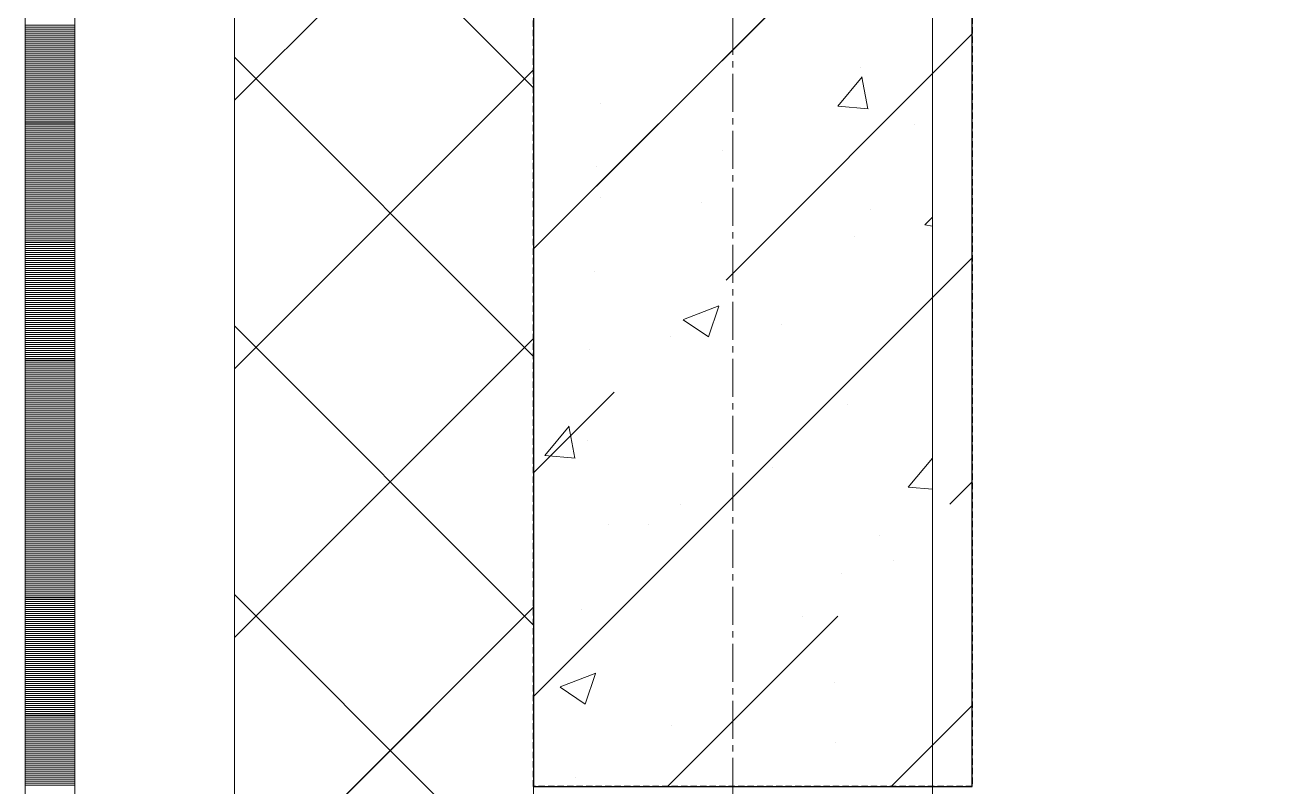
# Model space of a CAD drawing. Header units: millimetres. Extents: x 470010 to 1231400, y -134005 to 421770.
# Drawn here: x 806168 to 806797, y 176713 to 177095 of the extents above; entities that cross this region are included whole.
import ezdxf
from ezdxf.enums import TextEntityAlignment as Align

# ---------------------------------------------------------------- set-up
doc = ezdxf.new("R2010")
doc.units = ezdxf.units.MM
for name, pattern in [('CENTER2', [28.575, 19.05, -3.175, 3.175, -3.175]), ('DASHED', [19.05, 12.7, -6.35]), ('HIDDEN2', [4.7625, 3.175, -1.5875])]:
    doc.linetypes.add(name, pattern=pattern)
doc.layers.get('Defpoints').update_dxf_attribs({"color": 140})
doc.layers.add('АР_Делит', color=120, linetype='Continuous', lineweight=0, plot=False)
for name, color, linetype, lineweight in [('АР_Колонны', 70, 'Continuous', 30), ('АР_Стены ЖБ', 7, 'Continuous', 35), ('АР_Стены ПЕНОблок', 52, 'Continuous', 20), ('АР_Тонкая', 254, 'Continuous', 5), ('АР_Утеплитель', 31, 'Continuous', 0), ('АР_Штриховка', 8, 'Continuous', 0)]:
    doc.layers.add(name, color=color, linetype=linetype, lineweight=lineweight)
doc.layers.add('РД_Оси_100', color=7, linetype='Continuous', lineweight=0, true_color=0x525252)
doc.styles.add('style1', font='ARIALN.TTF')

# ---------------------------------------------------------------- blocks, each defined once
blk = doc.blocks.new('СОШ_2200_АР_ОСИ_М100_28.05.24')
at = {"layer": 'АР_Делит', "color": 251, "linetype": 'DASHED', "true_color": 0x636466}
blk.add_lwpolyline([(114955, 135155), (114955, -355), (93595.036, -355), (93595.036, 13855), (94145, 13855), (94145, 68320), (66055, 68320), (66055, 13857.73), (83455, 13857.73), (83455, -355), (45245, -355), (45245, 13145), (44695, 13145), (44695, 26755), (45245, 26755), (45245, 68320), (20455, 68320), (20455, 26755), (27955, 26755), (27955, 13145), (-355, 13145), (-355, 100855)], dxfattribs=at)
at = {"layer": 'РД_Оси_100', "color": 251, "linetype": 'CENTER2', "true_color": 0x636466}
blk.add_line((0, -6155), (0, 139938.679), dxfattribs=at)
blk = doc.blocks.new('A$C9108343f')
at = {"layer": 'АР_Колонны', "color": 18, "linetype": 'HIDDEN2', "lineweight": 25, "true_color": 0x000000}
for p, q in [((140704.09, 277079.49), (140704.09, 278279.49)), ((140924.09, 278279.49), (140924.09, 277079.49)), ((140924.09, 277079.49), (140704.09, 277079.49))]:
    blk.add_line(p, q, dxfattribs=at)
at = {"layer": 'АР_Колонны', "color": 18, "linetype": 'Continuous', "lineweight": 15, "true_color": 0x000000}
for p, q in [((140704.09, 278279.49), (140704.09, 277079.49)), ((140704.09, 278279.49), (140704.09, 277079.49)), ((140924.09, 277079.49), (140924.09, 278279.49)), ((140924.09, 277079.49), (140924.09, 278279.49)), ((140704.09, 277079.49), (140924.09, 277079.49)), ((140704.09, 277079.49), (140924.09, 277079.49))]:
    blk.add_line(p, q, dxfattribs=at)
at = {"layer": 'АР_Стены ЖБ', "color": 18, "linetype": 'Continuous', "lineweight": 30, "true_color": 0x000000}
for p, q in [((140704.09, 278279.49), (140704.09, 277079.49)), ((140924.09, 277079.49), (140924.09, 278279.49)), ((140704.09, 277079.49), (140924.09, 277079.49))]:
    blk.add_line(p, q, dxfattribs=at)
at = {"layer": 'АР_Стены ПЕНОблок', "color": 18, "linetype": 'Continuous', "lineweight": 20, "true_color": 0x000000}
for p, q in [((140704.09, 313879.49), (140704.09, 237679.49)), ((140904.09, 237679.49), (140904.09, 313879.49))]:
    blk.add_line(p, q, dxfattribs=at)
at = {"layer": 'АР_Тонкая', "color": 18, "linetype": 'Continuous', "lineweight": 5, "true_color": 0x000000}
for p, q in [((140449.09, 313879.49), (140449.09, 237679.49)), ((140474.09, 313879.49), (140474.09, 237679.49)), ((140474.09, 237679.49), (140474.09, 313879.49)), ((140554.09, 237679.49), (140554.09, 313879.49))]:
    blk.add_line(p, q, dxfattribs=at)
at = {"layer": 'АР_Утеплитель', "color": 18, "linetype": 'Continuous', "lineweight": 0, "true_color": 0x000000}
for p, q in [((140554.09, 313879.49), (140554.09, 237679.49)), ((140704.09, 237679.49), (140704.09, 313879.49))]:
    blk.add_line(p, q, dxfattribs=at)
at = {"layer": 'АР_Штриховка', "color": 18, "linetype": 'Continuous', "lineweight": 0, "true_color": 0x000000}
for p, q in [((140704.09, 277429.94), (140554.09, 277579.94)), ((140554.09, 277423.65), (140704.09, 277573.65)), ((140449.09, 277461.24), (140474.09, 277461.24)), ((140449.09, 277460.24), (140474.09, 277460.24)), ((140449.09, 277459.24), (140474.09, 277459.24)), ((140449.09, 277458.24), (140474.09, 277458.24)), ((140449.09, 277457.24), (140474.09, 277457.24)), ((140449.09, 277456.24), (140474.09, 277456.24)), ((140449.09, 277455.24), (140474.09, 277455.24)), ((140449.09, 277454.24), (140474.09, 277454.24)), ((140449.09, 277453.24), (140474.09, 277453.24)), ((140449.09, 277452.24), (140474.09, 277452.24)), ((140449.09, 277451.24), (140474.09, 277451.24)), ((140449.09, 277450.24), (140474.09, 277450.24)), ((140449.09, 277449.24), (140474.09, 277449.24)), ((140449.09, 277448.24), (140474.09, 277448.24)), ((140449.09, 277447.24), (140474.09, 277447.24)), ((140449.09, 277446.24), (140474.09, 277446.24)), ((140449.09, 277445.24), (140474.09, 277445.24)), ((140449.09, 277444.24), (140474.09, 277444.24)), ((140449.09, 277443.24), (140474.09, 277443.24)), ((140704.09, 277295.23), (140554.09, 277445.23)), ((140449.09, 277442.24), (140474.09, 277442.24)), ((140449.09, 277441.24), (140474.09, 277441.24)), ((140449.09, 277440.24), (140474.09, 277440.24)), ((140449.09, 277439.24), (140474.09, 277439.24)), ((140449.09, 277438.24), (140474.09, 277438.24)), ((140449.09, 277437.24), (140474.09, 277437.24)), ((140449.09, 277436.24), (140474.09, 277436.24)), ((140554.09, 277288.95), (140704.09, 277438.95)), ((140867.93, 277440.08), (140867.93, 277440.08)), ((140449.09, 277435.24), (140474.09, 277435.24)), ((140449.09, 277434.24), (140474.09, 277434.24)), ((140449.09, 277433.24), (140474.09, 277433.24)), ((140449.09, 277432.24), (140474.09, 277432.24)), ((140449.09, 277431.24), (140474.09, 277431.24)), ((140449.09, 277430.24), (140474.09, 277430.24)), ((140856.62, 277420.72), (140868.87, 277435.31)), ((140871.64, 277419.35), (140868.71, 277435.27)), ((140449.09, 277429.24), (140474.09, 277429.24)), ((140449.09, 277428.24), (140474.09, 277428.24)), ((140449.09, 277427.24), (140474.09, 277427.24)), ((140449.09, 277426.24), (140474.09, 277426.24)), ((140449.09, 277425.24), (140474.09, 277425.24)), ((140449.09, 277424.24), (140474.09, 277424.24)), ((140449.09, 277423.24), (140474.09, 277423.24)), ((140449.09, 277422.24), (140474.09, 277422.24)), ((140449.09, 277421.24), (140474.09, 277421.24)), ((140449.09, 277420.24), (140474.09, 277420.24)), ((140449.09, 277419.24), (140474.09, 277419.24)), ((140449.09, 277418.24), (140474.09, 277418.24)), ((140737.52, 277422.2), (140737.52, 277422.2)), ((140856.62, 277420.71), (140871.8, 277419.38)), ((140449.09, 277417.24), (140474.09, 277417.24)), ((140449.09, 277416.24), (140474.09, 277416.24)), ((140449.09, 277415.24), (140474.09, 277415.24)), ((140449.09, 277414.24), (140474.09, 277414.24)), ((140449.09, 277413.24), (140474.09, 277413.24)), ((140449.09, 277412.24), (140474.09, 277412.24)), ((140449.09, 277411.24), (140474.09, 277411.24)), ((140895.24, 277411.28), (140895.24, 277411.28)), ((140449.09, 277410.24), (140474.09, 277410.24)), ((140449.09, 277409.24), (140474.09, 277409.24)), ((140449.09, 277408.24), (140474.09, 277408.24)), ((140449.09, 277407.24), (140474.09, 277407.24)), ((140449.09, 277406.24), (140474.09, 277406.24)), ((140449.09, 277405.24), (140474.09, 277405.24)), ((140449.09, 277404.24), (140474.09, 277404.24)), ((140449.09, 277403.24), (140474.09, 277403.24)), ((140449.09, 277402.24), (140474.09, 277402.24)), ((140449.09, 277401.24), (140474.09, 277401.24)), ((140449.09, 277400.24), (140474.09, 277400.24)), ((140449.09, 277399.24), (140474.09, 277399.24)), ((140799.04, 277398.61), (140799.04, 277398.61)), ((140449.09, 277398.24), (140474.09, 277398.24)), ((140449.09, 277397.24), (140474.09, 277397.24)), ((140449.09, 277396.24), (140474.09, 277396.24)), ((140449.09, 277395.24), (140474.09, 277395.24)), ((140449.09, 277394.24), (140474.09, 277394.24)), ((140449.09, 277393.24), (140474.09, 277393.24)), ((140449.09, 277392.24), (140474.09, 277392.24)), ((140449.09, 277391.24), (140474.09, 277391.24)), ((140449.09, 277390.24), (140474.09, 277390.24)), ((140449.09, 277389.24), (140474.09, 277389.24)), ((140449.09, 277388.24), (140474.09, 277388.24)), ((140449.09, 277387.24), (140474.09, 277387.24)), ((140449.09, 277386.24), (140474.09, 277386.24)), ((140735.45, 277390.24), (140735.45, 277390.24)), ((140449.09, 277385.24), (140474.09, 277385.24)), ((140449.09, 277384.24), (140474.09, 277384.24)), ((140449.09, 277383.24), (140474.09, 277383.24)), ((140449.09, 277382.24), (140474.09, 277382.24)), ((140449.09, 277381.24), (140474.09, 277381.24)), ((140449.09, 277380.24), (140474.09, 277380.24)), ((140449.09, 277379.24), (140474.09, 277379.24)), ((140449.09, 277378.24), (140474.09, 277378.24)), ((140449.09, 277377.24), (140474.09, 277377.24)), ((140449.09, 277376.24), (140474.09, 277376.24)), ((140449.09, 277375.24), (140474.09, 277375.24)), ((140449.09, 277374.24), (140474.09, 277374.24)), ((140449.09, 277373.24), (140474.09, 277373.24)), ((140737.63, 277374.84), (140737.63, 277374.84)), ((140449.09, 277372.24), (140474.09, 277372.24)), ((140449.09, 277371.24), (140474.09, 277371.24)), ((140449.09, 277370.24), (140474.09, 277370.24)), ((140449.09, 277369.24), (140474.09, 277369.24)), ((140449.09, 277368.24), (140474.09, 277368.24)), ((140449.09, 277367.24), (140474.09, 277367.24)), ((140788.45, 277372.27), (140788.45, 277372.27)), ((140873.22, 277369.11), (140873.22, 277369.11)), ((140449.09, 277366.24), (140474.09, 277366.24)), ((140449.09, 277365.24), (140474.09, 277365.24)), ((140449.09, 277364.24), (140474.09, 277364.24)), ((140449.09, 277363.24), (140474.09, 277363.24)), ((140449.09, 277362.24), (140474.09, 277362.24)), ((140449.09, 277361.24), (140474.09, 277361.24)), ((140900.31, 277361.15), (140904.09, 277360.57)), ((140900.32, 277361.12), (140904.09, 277365.05)), ((140449.09, 277360.24), (140474.09, 277360.24)), ((140449.09, 277359.24), (140474.09, 277359.24)), ((140449.09, 277358.24), (140474.09, 277358.24)), ((140449.09, 277357.24), (140474.09, 277357.24)), ((140449.09, 277356.24), (140474.09, 277356.24)), ((140449.09, 277355.24), (140474.09, 277355.24)), ((140864.85, 277355.52), (140864.85, 277355.52)), ((140449.09, 277354.24), (140474.09, 277354.24)), ((140449.09, 277353.24), (140474.09, 277353.24)), ((140449.09, 277352.24), (140474.09, 277352.24)), ((140449.09, 277351.24), (140474.09, 277351.24)), ((140449.09, 277350.24), (140474.09, 277350.24)), ((140449.09, 277349.24), (140474.09, 277349.24)), ((140449.09, 277348.24), (140474.09, 277348.24)), ((140449.09, 277347.24), (140474.09, 277347.24)), ((140449.09, 277346.24), (140474.09, 277346.24)), ((140449.09, 277345.24), (140474.09, 277345.24)), ((140449.09, 277344.24), (140474.09, 277344.24)), ((140449.09, 277343.24), (140474.09, 277343.24)), ((140449.09, 277342.24), (140474.09, 277342.24)), ((140449.09, 277341.24), (140474.09, 277341.24)), ((140449.09, 277340.24), (140474.09, 277340.24)), ((140449.09, 277339.24), (140474.09, 277339.24)), ((140449.09, 277338.24), (140474.09, 277338.24)), ((140449.09, 277337.24), (140474.09, 277337.24)), ((140449.09, 277336.24), (140474.09, 277336.24)), ((140734.43, 277337.64), (140734.43, 277337.64)), ((140449.09, 277335.24), (140474.09, 277335.24)), ((140449.09, 277334.24), (140474.09, 277334.24)), ((140449.09, 277333.24), (140474.09, 277333.24)), ((140449.09, 277332.24), (140474.09, 277332.24)), ((140449.09, 277331.24), (140474.09, 277331.24)), ((140449.09, 277330.24), (140474.09, 277330.24)), ((140449.09, 277329.24), (140474.09, 277329.24)), ((140449.09, 277328.24), (140474.09, 277328.24)), ((140449.09, 277327.24), (140474.09, 277327.24)), ((140449.09, 277326.24), (140474.09, 277326.24)), ((140449.09, 277325.24), (140474.09, 277325.24)), ((140449.09, 277324.24), (140474.09, 277324.24)), ((140449.09, 277323.24), (140474.09, 277323.24)), ((140449.09, 277322.24), (140474.09, 277322.24)), ((140449.09, 277321.24), (140474.09, 277321.24)), ((140449.09, 277320.24), (140474.09, 277320.24)), ((140449.09, 277319.24), (140474.09, 277319.24)), ((140449.09, 277318.24), (140474.09, 277318.24)), ((140449.09, 277317.24), (140474.09, 277317.24)), ((140779.24, 277313.79), (140797.03, 277320.62)), ((140791.8, 277305.07), (140796.95, 277320.41)), ((140449.09, 277316.24), (140474.09, 277316.24)), ((140449.09, 277315.24), (140474.09, 277315.24)), ((140449.09, 277314.24), (140474.09, 277314.24)), ((140449.09, 277313.24), (140474.09, 277313.24)), ((140449.09, 277312.24), (140474.09, 277312.24)), ((140449.09, 277311.24), (140474.09, 277311.24)), ((140704.09, 277160.53), (140554.09, 277310.53)), ((140779.15, 277313.59), (140791.79, 277305.07)), ((140828.42, 277311.1), (140828.42, 277311.1)), ((140449.09, 277310.24), (140474.09, 277310.24)), ((140449.09, 277309.24), (140474.09, 277309.24)), ((140449.09, 277308.24), (140474.09, 277308.24)), ((140449.09, 277307.24), (140474.09, 277307.24)), ((140449.09, 277306.24), (140474.09, 277306.24)), ((140449.09, 277305.24), (140474.09, 277305.24)), ((140449.09, 277304.24), (140474.09, 277304.24)), ((140554.09, 277154.24), (140704.09, 277304.24)), ((140449.09, 277303.24), (140474.09, 277303.24)), ((140449.09, 277302.24), (140474.09, 277302.24)), ((140449.09, 277301.24), (140474.09, 277301.24)), ((140449.09, 277300.24), (140474.09, 277300.24)), ((140449.09, 277299.24), (140474.09, 277299.24)), ((140449.09, 277298.24), (140474.09, 277298.24)), ((140732.22, 277298.43), (140732.22, 277298.43)), ((140449.09, 277297.24), (140474.09, 277297.24)), ((140449.09, 277296.24), (140474.09, 277296.24)), ((140449.09, 277295.24), (140474.09, 277295.24)), ((140449.09, 277294.24), (140474.09, 277294.24)), ((140449.09, 277293.24), (140474.09, 277293.24)), ((140449.09, 277292.24), (140474.09, 277292.24)), ((140449.09, 277291.24), (140474.09, 277291.24)), ((140449.09, 277290.24), (140474.09, 277290.24)), ((140449.09, 277289.24), (140474.09, 277289.24)), ((140449.09, 277288.24), (140474.09, 277288.24)), ((140449.09, 277287.24), (140474.09, 277287.24)), ((140449.09, 277286.24), (140474.09, 277286.24)), ((140449.09, 277285.24), (140474.09, 277285.24)), ((140449.09, 277284.24), (140474.09, 277284.24)), ((140449.09, 277283.24), (140474.09, 277283.24)), ((140449.09, 277282.24), (140474.09, 277282.24)), ((140449.09, 277281.24), (140474.09, 277281.24)), ((140449.09, 277280.24), (140474.09, 277280.24)), ((140449.09, 277279.24), (140474.09, 277279.24)), ((140449.09, 277278.24), (140474.09, 277278.24)), ((140449.09, 277277.24), (140474.09, 277277.24)), ((140449.09, 277276.24), (140474.09, 277276.24)), ((140449.09, 277275.24), (140474.09, 277275.24)), ((140449.09, 277274.24), (140474.09, 277274.24)), ((140449.09, 277273.24), (140474.09, 277273.24)), ((140449.09, 277272.24), (140474.09, 277272.24)), ((140449.09, 277271.24), (140474.09, 277271.24)), ((140449.09, 277270.24), (140474.09, 277270.24)), ((140449.09, 277269.24), (140474.09, 277269.24)), ((140449.09, 277268.24), (140474.09, 277268.24)), ((140449.09, 277267.24), (140474.09, 277267.24)), ((140449.09, 277266.24), (140474.09, 277266.24)), ((140861.76, 277270.97), (140861.76, 277270.97)), ((140449.09, 277265.24), (140474.09, 277265.24)), ((140449.09, 277264.24), (140474.09, 277264.24)), ((140449.09, 277263.24), (140474.09, 277263.24)), ((140449.09, 277262.24), (140474.09, 277262.24)), ((140449.09, 277261.24), (140474.09, 277261.24)), ((140449.09, 277260.24), (140474.09, 277260.24)), ((140709.68, 277245.6), (140721.93, 277260.19)), ((140724.7, 277244.23), (140721.77, 277260.16)), ((140449.09, 277259.24), (140474.09, 277259.24)), ((140449.09, 277258.24), (140474.09, 277258.24)), ((140449.09, 277257.24), (140474.09, 277257.24)), ((140449.09, 277256.24), (140474.09, 277256.24)), ((140449.09, 277255.24), (140474.09, 277255.24)), ((140449.09, 277254.24), (140474.09, 277254.24)), ((140449.09, 277253.24), (140474.09, 277253.24)), ((140449.09, 277252.24), (140474.09, 277252.24)), ((140449.09, 277251.24), (140474.09, 277251.24)), ((140449.09, 277250.24), (140474.09, 277250.24)), ((140449.09, 277249.24), (140474.09, 277249.24)), ((140449.09, 277248.24), (140474.09, 277248.24)), ((140731.34, 277253.09), (140731.34, 277253.09)), ((140449.09, 277247.24), (140474.09, 277247.24)), ((140449.09, 277246.24), (140474.09, 277246.24)), ((140449.09, 277245.24), (140474.09, 277245.24)), ((140449.09, 277244.24), (140474.09, 277244.24)), ((140449.09, 277243.24), (140474.09, 277243.24)), ((140449.09, 277242.24), (140474.09, 277242.24)), ((140449.09, 277241.24), (140474.09, 277241.24)), ((140709.68, 277245.59), (140724.86, 277244.26)), ((140891.86, 277229.66), (140904.09, 277244.24)), ((140904.09, 277243.44), (140903.95, 277244.22)), ((140449.09, 277240.24), (140474.09, 277240.24)), ((140449.09, 277239.24), (140474.09, 277239.24)), ((140449.09, 277238.24), (140474.09, 277238.24)), ((140449.09, 277237.24), (140474.09, 277237.24)), ((140449.09, 277236.24), (140474.09, 277236.24)), ((140449.09, 277235.24), (140474.09, 277235.24)), ((140823.76, 277239.32), (140823.76, 277239.32)), ((140449.09, 277234.24), (140474.09, 277234.24)), ((140449.09, 277233.24), (140474.09, 277233.24)), ((140449.09, 277232.24), (140474.09, 277232.24)), ((140449.09, 277231.24), (140474.09, 277231.24)), ((140449.09, 277230.24), (140474.09, 277230.24)), ((140449.09, 277229.24), (140474.09, 277229.24)), ((140891.86, 277229.65), (140904.09, 277228.58)), ((140449.09, 277228.24), (140474.09, 277228.24)), ((140449.09, 277227.24), (140474.09, 277227.24)), ((140449.09, 277226.24), (140474.09, 277226.24)), ((140449.09, 277225.24), (140474.09, 277225.24)), ((140449.09, 277224.24), (140474.09, 277224.24)), ((140449.09, 277223.24), (140474.09, 277223.24)), ((140449.09, 277222.24), (140474.09, 277222.24)), ((140449.09, 277221.24), (140474.09, 277221.24)), ((140449.09, 277220.24), (140474.09, 277220.24)), ((140449.09, 277219.24), (140474.09, 277219.24)), ((140449.09, 277218.24), (140474.09, 277218.24)), ((140449.09, 277217.24), (140474.09, 277217.24)), ((140449.09, 277216.24), (140474.09, 277216.24)), ((140777.96, 277220.72), (140777.96, 277220.72)), ((140449.09, 277215.24), (140474.09, 277215.24)), ((140449.09, 277214.24), (140474.09, 277214.24)), ((140449.09, 277213.24), (140474.09, 277213.24)), ((140449.09, 277212.24), (140474.09, 277212.24)), ((140449.09, 277211.24), (140474.09, 277211.24)), ((140449.09, 277210.24), (140474.09, 277210.24)), ((140741.73, 277210.93), (140741.73, 277210.93)), ((140761.6, 277210.92), (140761.6, 277210.92)), ((140449.09, 277209.24), (140474.09, 277209.24)), ((140449.09, 277208.24), (140474.09, 277208.24)), ((140449.09, 277207.24), (140474.09, 277207.24)), ((140449.09, 277206.24), (140474.09, 277206.24)), ((140449.09, 277205.24), (140474.09, 277205.24)), ((140449.09, 277204.24), (140474.09, 277204.24)), ((140449.09, 277203.24), (140474.09, 277203.24)), ((140877.32, 277205.2), (140877.32, 277205.2)), ((140449.09, 277202.24), (140474.09, 277202.24)), ((140449.09, 277201.24), (140474.09, 277201.24)), ((140449.09, 277200.24), (140474.09, 277200.24)), ((140449.09, 277199.24), (140474.09, 277199.24)), ((140449.09, 277198.24), (140474.09, 277198.24)), ((140449.09, 277197.24), (140474.09, 277197.24)), ((140449.09, 277196.24), (140474.09, 277196.24)), ((140449.09, 277195.24), (140474.09, 277195.24)), ((140449.09, 277194.24), (140474.09, 277194.24)), ((140449.09, 277193.24), (140474.09, 277193.24)), ((140449.09, 277192.24), (140474.09, 277192.24)), ((140449.09, 277191.24), (140474.09, 277191.24)), ((140449.09, 277190.24), (140474.09, 277190.24)), ((140449.09, 277189.24), (140474.09, 277189.24)), ((140449.09, 277188.24), (140474.09, 277188.24)), ((140449.09, 277187.24), (140474.09, 277187.24)), ((140449.09, 277186.24), (140474.09, 277186.24)), ((140449.09, 277185.24), (140474.09, 277185.24)), ((140858.67, 277186.41), (140858.67, 277186.41)), ((140449.09, 277184.24), (140474.09, 277184.24)), ((140449.09, 277183.24), (140474.09, 277183.24)), ((140449.09, 277182.24), (140474.09, 277182.24)), ((140449.09, 277181.24), (140474.09, 277181.24)), ((140449.09, 277180.24), (140474.09, 277180.24)), ((140449.09, 277179.24), (140474.09, 277179.24)), ((140449.09, 277178.24), (140474.09, 277178.24)), ((140449.09, 277177.24), (140474.09, 277177.24)), ((140449.09, 277176.24), (140474.09, 277176.24)), ((140449.09, 277175.24), (140474.09, 277175.24)), ((140449.09, 277174.24), (140474.09, 277174.24)), ((140449.09, 277173.24), (140474.09, 277173.24)), ((140449.09, 277172.24), (140474.09, 277172.24)), ((140704.09, 277025.83), (140554.09, 277175.83)), ((140449.09, 277171.24), (140474.09, 277171.24)), ((140449.09, 277170.24), (140474.09, 277170.24)), ((140449.09, 277169.24), (140474.09, 277169.24)), ((140449.09, 277168.24), (140474.09, 277168.24)), ((140449.09, 277167.24), (140474.09, 277167.24)), ((140449.09, 277166.24), (140474.09, 277166.24)), ((140554.09, 277019.54), (140704.09, 277169.54)), ((140728.26, 277168.53), (140728.26, 277168.53)), ((140449.09, 277165.24), (140474.09, 277165.24)), ((140449.09, 277164.24), (140474.09, 277164.24)), ((140449.09, 277163.24), (140474.09, 277163.24)), ((140449.09, 277162.24), (140474.09, 277162.24)), ((140449.09, 277161.24), (140474.09, 277161.24)), ((140449.09, 277160.24), (140474.09, 277160.24)), ((140449.09, 277159.24), (140474.09, 277159.24)), ((140838.82, 277164.95), (140838.82, 277164.95)), ((140449.09, 277158.24), (140474.09, 277158.24)), ((140449.09, 277157.24), (140474.09, 277157.24)), ((140449.09, 277156.24), (140474.09, 277156.24)), ((140449.09, 277155.24), (140474.09, 277155.24)), ((140449.09, 277154.24), (140474.09, 277154.24)), ((140449.09, 277153.24), (140474.09, 277153.24)), ((140449.09, 277152.24), (140474.09, 277152.24)), ((140449.09, 277151.24), (140474.09, 277151.24)), ((140449.09, 277150.24), (140474.09, 277150.24)), ((140449.09, 277149.24), (140474.09, 277149.24)), ((140449.09, 277148.24), (140474.09, 277148.24)), ((140449.09, 277147.24), (140474.09, 277147.24)), ((140449.09, 277146.24), (140474.09, 277146.24)), ((140449.09, 277145.24), (140474.09, 277145.24)), ((140449.09, 277144.24), (140474.09, 277144.24)), ((140449.09, 277143.24), (140474.09, 277143.24)), ((140449.09, 277142.24), (140474.09, 277142.24)), ((140449.09, 277141.24), (140474.09, 277141.24)), ((140449.09, 277140.24), (140474.09, 277140.24)), ((140449.09, 277139.24), (140474.09, 277139.24)), ((140449.09, 277138.24), (140474.09, 277138.24)), ((140449.09, 277137.24), (140474.09, 277137.24)), ((140449.09, 277136.24), (140474.09, 277136.24)), ((140449.09, 277135.24), (140474.09, 277135.24)), ((140449.09, 277134.24), (140474.09, 277134.24)), ((140717.44, 277129.6), (140735.23, 277136.43)), ((140729.99, 277120.88), (140735.14, 277136.23)), ((140449.09, 277133.24), (140474.09, 277133.24)), ((140449.09, 277132.24), (140474.09, 277132.24)), ((140449.09, 277131.24), (140474.09, 277131.24)), ((140449.09, 277130.24), (140474.09, 277130.24)), ((140449.09, 277129.24), (140474.09, 277129.24)), ((140449.09, 277128.24), (140474.09, 277128.24)), ((140717.35, 277129.4), (140729.99, 277120.88)), ((140855.19, 277131.85), (140855.19, 277131.85)), ((140449.09, 277127.24), (140474.09, 277127.24)), ((140449.09, 277126.24), (140474.09, 277126.24)), ((140449.09, 277125.24), (140474.09, 277125.24)), ((140449.09, 277124.24), (140474.09, 277124.24)), ((140449.09, 277123.24), (140474.09, 277123.24)), ((140449.09, 277122.24), (140474.09, 277122.24)), ((140449.09, 277121.24), (140474.09, 277121.24)), ((140449.09, 277120.24), (140474.09, 277120.24)), ((140449.09, 277119.24), (140474.09, 277119.24)), ((140449.09, 277118.24), (140474.09, 277118.24)), ((140449.09, 277117.24), (140474.09, 277117.24)), ((140449.09, 277116.24), (140474.09, 277116.24)), ((140449.09, 277115.24), (140474.09, 277115.24)), ((140449.09, 277114.24), (140474.09, 277114.24)), ((140449.09, 277113.24), (140474.09, 277113.24)), ((140449.09, 277112.24), (140474.09, 277112.24)), ((140449.09, 277111.24), (140474.09, 277111.24)), ((140449.09, 277110.24), (140474.09, 277110.24)), ((140449.09, 277109.24), (140474.09, 277109.24)), ((140773.23, 277110.21), (140773.23, 277110.21)), ((140449.09, 277108.24), (140474.09, 277108.24)), ((140449.09, 277107.24), (140474.09, 277107.24)), ((140449.09, 277106.24), (140474.09, 277106.24)), ((140449.09, 277105.24), (140474.09, 277105.24)), ((140449.09, 277104.24), (140474.09, 277104.24)), ((140449.09, 277103.24), (140474.09, 277103.24)), ((140449.09, 277102.24), (140474.09, 277102.24)), ((140449.09, 277101.24), (140474.09, 277101.24)), ((140449.09, 277100.24), (140474.09, 277100.24)), ((140449.09, 277099.24), (140474.09, 277099.24)), ((140449.09, 277098.24), (140474.09, 277098.24)), ((140449.09, 277097.24), (140474.09, 277097.24)), ((140449.09, 277096.24), (140474.09, 277096.24)), ((140855.58, 277101.86), (140855.58, 277101.86)), ((140449.09, 277095.24), (140474.09, 277095.24)), ((140449.09, 277094.24), (140474.09, 277094.24)), ((140449.09, 277093.24), (140474.09, 277093.24)), ((140449.09, 277092.24), (140474.09, 277092.24)), ((140449.09, 277091.24), (140474.09, 277091.24)), ((140449.09, 277090.24), (140474.09, 277090.24)), ((140449.09, 277089.24), (140474.09, 277089.24)), ((140449.09, 277088.24), (140474.09, 277088.24)), ((140449.09, 277087.24), (140474.09, 277087.24)), ((140449.09, 277086.24), (140474.09, 277086.24)), ((140449.09, 277085.24), (140474.09, 277085.24)), ((140449.09, 277084.24), (140474.09, 277084.24)), ((140725.17, 277083.98), (140725.17, 277083.98)), ((140449.09, 277083.24), (140474.09, 277083.24)), ((140449.09, 277082.24), (140474.09, 277082.24)), ((140449.09, 277081.24), (140474.09, 277081.24)), ((140449.09, 277080.24), (140474.09, 277080.24))]:
    blk.add_line(p, q, dxfattribs=at)
at = {"layer": 'АР_Штриховка', "color": 18, "linetype": 'Continuous', "lineweight": 5, "true_color": 0x000000}
for p, q in [((140704.09, 277349.14), (140924.09, 277569.14)), ((140800.62, 277333.41), (140924.09, 277456.89)), ((140704.09, 277124.64), (140924.09, 277344.64)), ((140772.55, 277305.35), (140772.55, 277305.35)), ((140704.09, 277236.89), (140744.49, 277277.29)), ((140912.87, 277221.16), (140924.09, 277232.38)), ((140884.81, 277193.1), (140884.81, 277193.1)), ((140771.2, 277079.49), (140856.74, 277165.03)), ((140883.45, 277079.49), (140924.09, 277120.13))]:
    blk.add_line(p, q, dxfattribs=at)
at = {"layer": 'РД_Оси_100'}
blk.add_blockref('СОШ_2200_АР_ОСИ_М100_28.05.24', (140804.09, 223079.49), dxfattribs=at)
at = {"layer": 'Defpoints', "color": 18, "true_color": 0x000000, "style": 'style1'}
for p in [(143949.34, 316089.12), (143974.98, 281639.5), (143890.4, 273244.71), (143839.99, 264276.81), (143967.75, 254892.38), (12251.96, 104178.14), (12382.58, 96023.14)]:
    blk.add_attdef('АР-ПОМЕЩЕНИЕ:НАИМЕНОВАНИЕ', text='', height=100, dxfattribs=at).set_placement(p, align=Align.MIDDLE)
at = {"layer": 'Defpoints', "color": 18, "true_color": 0x000000, "style": 'style1', "flags": 8}
for p in [(143951.3, 279099.09), (143848.34, 269251.11), (143875.33, 260094.25), (144049.74, 250824.7), (163419.28, 238153.36), (155897.46, 237965.97), (183037.2, 237965.97), (143342.94, 237876.19)]:
    blk.add_attdef('АР-ПОМЕЩЕНИЕ:НАИМЕНОВАНИЕ', text='', height=100, dxfattribs=at).set_placement(p, align=Align.MIDDLE)

msp = doc.modelspace()

# ---------------------------------------------------------------- linework, layer by layer
at = {"layer": 'АР_Колонны', "color": 18, "linetype": 'HIDDEN2', "lineweight": 25, "true_color": 0x000000}
for p, q in [((806422.706, 176713.25), (806422.706, 177913.25)), ((806642.706, 177913.25), (806642.706, 176713.25)), ((806642.706, 176713.25), (806422.706, 176713.25))]:
    msp.add_line(p, q, dxfattribs=at)
at = {"layer": 'АР_Колонны', "color": 18, "linetype": 'Continuous', "lineweight": 15, "true_color": 0x000000}
for p, q in [((806422.706, 177913.25), (806422.706, 176713.25)), ((806422.706, 177913.25), (806422.706, 176713.25)), ((806642.706, 176713.25), (806642.706, 177913.25)), ((806642.706, 176713.25), (806642.706, 177913.25)), ((806422.706, 176713.25), (806642.706, 176713.25)), ((806422.706, 176713.25), (806642.706, 176713.25))]:
    msp.add_line(p, q, dxfattribs=at)
at = {"layer": 'АР_Стены ЖБ', "color": 18, "linetype": 'Continuous', "lineweight": 30, "true_color": 0x000000}
for p, q in [((806422.706, 177913.25), (806422.706, 176713.25)), ((806642.706, 176713.25), (806642.706, 177913.25)), ((806422.706, 176713.25), (806642.706, 176713.25))]:
    msp.add_line(p, q, dxfattribs=at)
at = {"layer": 'АР_Стены ПЕНОблок', "color": 18, "linetype": 'Continuous', "lineweight": 20, "true_color": 0x000000}
for p, q in [((806422.706, 213513.251), (806422.706, 137313.251)), ((806622.706, 137313.251), (806622.706, 213513.251))]:
    msp.add_line(p, q, dxfattribs=at)
at = {"layer": 'АР_Тонкая', "color": 18, "linetype": 'Continuous', "lineweight": 5, "true_color": 0x000000}
for p, q in [((806167.706, 213513.251), (806167.706, 137313.251)), ((806192.706, 213513.251), (806192.706, 137313.251)), ((806192.706, 137313.251), (806192.706, 213513.251)), ((806272.706, 137313.251), (806272.706, 213513.251))]:
    msp.add_line(p, q, dxfattribs=at)
at = {"layer": 'АР_Утеплитель', "color": 18, "linetype": 'Continuous', "lineweight": 0, "true_color": 0x000000}
for p, q in [((806272.706, 213513.251), (806272.706, 137313.251)), ((806422.706, 137313.251), (806422.706, 213513.251))]:
    msp.add_line(p, q, dxfattribs=at)
at = {"layer": 'АР_Штриховка', "color": 18, "linetype": 'Continuous', "lineweight": 0, "true_color": 0x000000}
for p, q in [((806422.706, 177063.695), (806272.706, 177213.695)), ((806272.706, 177057.409), (806422.706, 177207.409)), ((806167.706, 177095), (806192.706, 177095)), ((806167.706, 177094), (806192.706, 177094)), ((806167.706, 177093), (806192.706, 177093)), ((806167.706, 177092), (806192.706, 177092)), ((806167.706, 177091), (806192.706, 177091)), ((806167.706, 177090), (806192.706, 177090)), ((806167.706, 177089), (806192.706, 177089)), ((806167.706, 177088), (806192.706, 177088)), ((806167.706, 177087), (806192.706, 177087)), ((806167.706, 177086), (806192.706, 177086)), ((806167.706, 177085), (806192.706, 177085)), ((806167.706, 177084), (806192.706, 177084)), ((806167.706, 177083), (806192.706, 177083)), ((806167.706, 177082), (806192.706, 177082)), ((806167.706, 177081), (806192.706, 177081)), ((806167.706, 177080), (806192.706, 177080)), ((806167.706, 177079), (806192.706, 177079)), ((806167.706, 177078), (806192.706, 177078)), ((806422.706, 176928.992), (806272.706, 177078.992)), ((806167.706, 177077), (806192.706, 177077)), ((806167.706, 177076), (806192.706, 177076)), ((806167.706, 177075), (806192.706, 177075)), ((806167.706, 177074), (806192.706, 177074)), ((806167.706, 177073), (806192.706, 177073)), ((806167.706, 177072), (806192.706, 177072)), ((806167.706, 177071), (806192.706, 177071)), ((806272.706, 176922.705), (806422.706, 177072.705)), ((806167.706, 177070), (806192.706, 177070)), ((806167.706, 177069), (806192.706, 177069)), ((806167.706, 177068), (806192.706, 177068)), ((806167.706, 177067), (806192.706, 177067)), ((806167.706, 177066), (806192.706, 177066)), ((806167.706, 177065), (806192.706, 177065)), ((806575.234, 177054.477), (806587.479, 177069.071)), ((806590.256, 177053.11), (806587.32, 177069.031)), ((806167.706, 177064), (806192.706, 177064)), ((806167.706, 177063), (806192.706, 177063)), ((806167.706, 177062), (806192.706, 177062)), ((806167.706, 177061), (806192.706, 177061)), ((806167.706, 177060), (806192.706, 177060)), ((806167.706, 177059), (806192.706, 177059)), ((806167.706, 177058), (806192.706, 177058)), ((806167.706, 177057), (806192.706, 177057)), ((806167.706, 177056), (806192.706, 177056)), ((806167.706, 177055), (806192.706, 177055)), ((806167.706, 177054), (806192.706, 177054)), ((806167.706, 177053), (806192.706, 177053)), ((806167.706, 177052), (806192.706, 177052)), ((806575.233, 177054.467), (806590.415, 177053.139)), ((806167.706, 177051), (806192.706, 177051)), ((806167.706, 177050), (806192.706, 177050)), ((806167.706, 177049), (806192.706, 177049)), ((806167.706, 177048), (806192.706, 177048)), ((806167.706, 177047), (806192.706, 177047)), ((806167.706, 177046), (806192.706, 177046)), ((806167.706, 177045), (806192.706, 177045)), ((806167.706, 177044), (806192.706, 177044)), ((806167.706, 177043), (806192.706, 177043)), ((806167.706, 177042), (806192.706, 177042)), ((806167.706, 177041), (806192.706, 177041)), ((806167.706, 177040), (806192.706, 177040)), ((806167.706, 177039), (806192.706, 177039)), ((806167.706, 177038), (806192.706, 177038)), ((806167.706, 177037), (806192.706, 177037)), ((806167.706, 177036), (806192.706, 177036)), ((806167.706, 177035), (806192.706, 177035)), ((806167.706, 177034), (806192.706, 177034)), ((806167.706, 177033), (806192.706, 177033)), ((806167.706, 177032), (806192.706, 177032)), ((806167.706, 177031), (806192.706, 177031)), ((806167.706, 177030), (806192.706, 177030)), ((806167.706, 177029), (806192.706, 177029)), ((806167.706, 177028), (806192.706, 177028)), ((806167.706, 177027), (806192.706, 177027)), ((806167.706, 177026), (806192.706, 177026)), ((806167.706, 177025), (806192.706, 177025)), ((806167.706, 177024), (806192.706, 177024)), ((806167.706, 177023), (806192.706, 177023)), ((806167.706, 177022), (806192.706, 177022)), ((806167.706, 177021), (806192.706, 177021)), ((806167.706, 177020), (806192.706, 177020)), ((806167.706, 177019), (806192.706, 177019)), ((806167.706, 177018), (806192.706, 177018)), ((806167.706, 177017), (806192.706, 177017)), ((806167.706, 177016), (806192.706, 177016)), ((806167.706, 177015), (806192.706, 177015)), ((806167.706, 177014), (806192.706, 177014)), ((806167.706, 177013), (806192.706, 177013)), ((806167.706, 177012), (806192.706, 177012)), ((806167.706, 177011), (806192.706, 177011)), ((806167.706, 177010), (806192.706, 177010)), ((806167.706, 177009), (806192.706, 177009)), ((806167.706, 177008), (806192.706, 177008)), ((806167.706, 177007), (806192.706, 177007)), ((806167.706, 177006), (806192.706, 177006)), ((806167.706, 177005), (806192.706, 177005)), ((806167.706, 177004), (806192.706, 177004)), ((806167.706, 177003), (806192.706, 177003)), ((806167.706, 177002), (806192.706, 177002)), ((806167.706, 177001), (806192.706, 177001)), ((806167.706, 177000), (806192.706, 177000)), ((806167.706, 176999), (806192.706, 176999)), ((806167.706, 176998), (806192.706, 176998)), ((806167.706, 176997), (806192.706, 176997)), ((806167.706, 176996), (806192.706, 176996)), ((806618.937, 176994.877), (806622.706, 176998.805)), ((806167.706, 176995), (806192.706, 176995)), ((806167.706, 176994), (806192.706, 176994)), ((806167.706, 176993), (806192.706, 176993)), ((806167.706, 176992), (806192.706, 176992)), ((806167.706, 176991), (806192.706, 176991)), ((806167.706, 176990), (806192.706, 176990)), ((806167.706, 176989), (806192.706, 176989)), ((806618.921, 176994.912), (806622.706, 176994.325)), ((806167.706, 176988), (806192.706, 176988)), ((806167.706, 176987), (806192.706, 176987)), ((806167.706, 176986), (806192.706, 176986)), ((806167.706, 176985), (806192.706, 176985)), ((806167.706, 176984), (806192.706, 176984)), ((806167.706, 176983), (806192.706, 176983)), ((806167.706, 176982), (806192.706, 176982)), ((806167.706, 176981), (806192.706, 176981)), ((806167.706, 176980), (806192.706, 176980)), ((806167.706, 176979), (806192.706, 176979)), ((806167.706, 176978), (806192.706, 176978)), ((806167.706, 176977), (806192.706, 176977)), ((806167.706, 176976), (806192.706, 176976)), ((806167.706, 176975), (806192.706, 176975)), ((806167.706, 176974), (806192.706, 176974)), ((806167.706, 176973), (806192.706, 176973)), ((806167.706, 176972), (806192.706, 176972)), ((806167.706, 176971), (806192.706, 176971)), ((806167.706, 176970), (806192.706, 176970)), ((806167.706, 176969), (806192.706, 176969)), ((806167.706, 176968), (806192.706, 176968)), ((806167.706, 176967), (806192.706, 176967)), ((806167.706, 176966), (806192.706, 176966)), ((806167.706, 176965), (806192.706, 176965)), ((806167.706, 176964), (806192.706, 176964)), ((806167.706, 176963), (806192.706, 176963)), ((806167.706, 176962), (806192.706, 176962)), ((806167.706, 176961), (806192.706, 176961)), ((806167.706, 176960), (806192.706, 176960)), ((806167.706, 176959), (806192.706, 176959)), ((806167.706, 176958), (806192.706, 176958)), ((806167.706, 176957), (806192.706, 176957)), ((806167.706, 176956), (806192.706, 176956)), ((806167.706, 176955), (806192.706, 176955)), ((806167.706, 176954), (806192.706, 176954)), ((806167.706, 176953), (806192.706, 176953)), ((806167.706, 176952), (806192.706, 176952)), ((806497.857, 176947.55), (806515.642, 176954.377)), ((806510.409, 176938.823), (806515.559, 176954.172)), ((806167.706, 176951), (806192.706, 176951)), ((806167.706, 176950), (806192.706, 176950)), ((806167.706, 176949), (806192.706, 176949)), ((806167.706, 176948), (806192.706, 176948)), ((806167.706, 176947), (806192.706, 176947)), ((806167.706, 176946), (806192.706, 176946)), ((806167.706, 176945), (806192.706, 176945)), ((806497.765, 176947.347), (806510.4, 176938.825)), ((806167.706, 176944), (806192.706, 176944)), ((806167.706, 176943), (806192.706, 176943)), ((806167.706, 176942), (806192.706, 176942)), ((806167.706, 176941), (806192.706, 176941)), ((806167.706, 176940), (806192.706, 176940)), ((806167.706, 176939), (806192.706, 176939)), ((806422.706, 176794.288), (806272.706, 176944.288)), ((806167.706, 176938), (806192.706, 176938)), ((806167.706, 176937), (806192.706, 176937)), ((806167.706, 176936), (806192.706, 176936)), ((806167.706, 176935), (806192.706, 176935)), ((806167.706, 176934), (806192.706, 176934)), ((806167.706, 176933), (806192.706, 176933)), ((806272.706, 176788.001), (806422.706, 176938.001)), ((806167.706, 176932), (806192.706, 176932)), ((806167.706, 176931), (806192.706, 176931)), ((806167.706, 176930), (806192.706, 176930)), ((806167.706, 176929), (806192.706, 176929)), ((806167.706, 176928), (806192.706, 176928)), ((806167.706, 176927), (806192.706, 176927)), ((806167.706, 176926), (806192.706, 176926)), ((806167.706, 176925), (806192.706, 176925)), ((806167.706, 176924), (806192.706, 176924)), ((806167.706, 176923), (806192.706, 176923)), ((806167.706, 176922), (806192.706, 176922)), ((806167.706, 176921), (806192.706, 176921)), ((806167.706, 176920), (806192.706, 176920)), ((806167.706, 176919), (806192.706, 176919)), ((806167.706, 176918), (806192.706, 176918)), ((806167.706, 176917), (806192.706, 176917)), ((806167.706, 176916), (806192.706, 176916)), ((806167.706, 176915), (806192.706, 176915)), ((806167.706, 176914), (806192.706, 176914)), ((806167.706, 176913), (806192.706, 176913)), ((806167.706, 176912), (806192.706, 176912)), ((806167.706, 176911), (806192.706, 176911)), ((806167.706, 176910), (806192.706, 176910)), ((806167.706, 176909), (806192.706, 176909)), ((806167.706, 176908), (806192.706, 176908)), ((806167.706, 176907), (806192.706, 176907)), ((806167.706, 176906), (806192.706, 176906)), ((806167.706, 176905), (806192.706, 176905)), ((806167.706, 176904), (806192.706, 176904)), ((806167.706, 176903), (806192.706, 176903)), ((806167.706, 176902), (806192.706, 176902)), ((806167.706, 176901), (806192.706, 176901)), ((806167.706, 176900), (806192.706, 176900)), ((806167.706, 176899), (806192.706, 176899)), ((806167.706, 176898), (806192.706, 176898)), ((806167.706, 176897), (806192.706, 176897)), ((806167.706, 176896), (806192.706, 176896)), ((806167.706, 176895), (806192.706, 176895)), ((806167.706, 176894), (806192.706, 176894)), ((806167.706, 176893), (806192.706, 176893)), ((806167.706, 176892), (806192.706, 176892)), ((806167.706, 176891), (806192.706, 176891)), ((806167.706, 176890), (806192.706, 176890)), ((806167.706, 176889), (806192.706, 176889)), ((806428.292, 176879.36), (806440.537, 176893.953)), ((806443.315, 176877.992), (806440.378, 176893.913)), ((806167.706, 176888), (806192.706, 176888)), ((806167.706, 176887), (806192.706, 176887)), ((806167.706, 176886), (806192.706, 176886)), ((806167.706, 176885), (806192.706, 176885)), ((806167.706, 176884), (806192.706, 176884)), ((806167.706, 176883), (806192.706, 176883)), ((806167.706, 176882), (806192.706, 176882)), ((806167.706, 176881), (806192.706, 176881)), ((806167.706, 176880), (806192.706, 176880)), ((806167.706, 176879), (806192.706, 176879)), ((806167.706, 176878), (806192.706, 176878)), ((806167.706, 176877), (806192.706, 176877)), ((806167.706, 176876), (806192.706, 176876)), ((806428.291, 176879.35), (806443.473, 176878.021)), ((806610.477, 176863.421), (806622.706, 176877.995)), ((806622.706, 176877.196), (806622.562, 176877.974)), ((806167.706, 176875), (806192.706, 176875)), ((806167.706, 176874), (806192.706, 176874)), ((806167.706, 176873), (806192.706, 176873)), ((806167.706, 176872), (806192.706, 176872)), ((806167.706, 176871), (806192.706, 176871)), ((806167.706, 176870), (806192.706, 176870)), ((806167.706, 176869), (806192.706, 176869)), ((806167.706, 176868), (806192.706, 176868)), ((806167.706, 176867), (806192.706, 176867)), ((806167.706, 176866), (806192.706, 176866)), ((806167.706, 176865), (806192.706, 176865)), ((806167.706, 176864), (806192.706, 176864)), ((806167.706, 176863), (806192.706, 176863)), ((806610.476, 176863.411), (806622.706, 176862.341)), ((806167.706, 176862), (806192.706, 176862)), ((806167.706, 176861), (806192.706, 176861)), ((806167.706, 176860), (806192.706, 176860)), ((806167.706, 176859), (806192.706, 176859)), ((806167.706, 176858), (806192.706, 176858)), ((806167.706, 176857), (806192.706, 176857)), ((806167.706, 176856), (806192.706, 176856)), ((806167.706, 176855), (806192.706, 176855)), ((806167.706, 176854), (806192.706, 176854)), ((806167.706, 176853), (806192.706, 176853)), ((806167.706, 176852), (806192.706, 176852)), ((806167.706, 176851), (806192.706, 176851)), ((806167.706, 176850), (806192.706, 176850)), ((806167.706, 176849), (806192.706, 176849)), ((806167.706, 176848), (806192.706, 176848)), ((806167.706, 176847), (806192.706, 176847)), ((806167.706, 176846), (806192.706, 176846)), ((806167.706, 176845), (806192.706, 176845)), ((806167.706, 176844), (806192.706, 176844)), ((806167.706, 176843), (806192.706, 176843)), ((806167.706, 176842), (806192.706, 176842)), ((806167.706, 176841), (806192.706, 176841)), ((806167.706, 176840), (806192.706, 176840)), ((806167.706, 176839), (806192.706, 176839)), ((806167.706, 176838), (806192.706, 176838)), ((806167.706, 176837), (806192.706, 176837)), ((806167.706, 176836), (806192.706, 176836)), ((806167.706, 176835), (806192.706, 176835)), ((806167.706, 176834), (806192.706, 176834)), ((806167.706, 176833), (806192.706, 176833)), ((806167.706, 176832), (806192.706, 176832)), ((806167.706, 176831), (806192.706, 176831)), ((806167.706, 176830), (806192.706, 176830)), ((806167.706, 176829), (806192.706, 176829)), ((806167.706, 176828), (806192.706, 176828)), ((806167.706, 176827), (806192.706, 176827)), ((806167.706, 176826), (806192.706, 176826)), ((806167.706, 176825), (806192.706, 176825)), ((806167.706, 176824), (806192.706, 176824)), ((806167.706, 176823), (806192.706, 176823)), ((806167.706, 176822), (806192.706, 176822)), ((806167.706, 176821), (806192.706, 176821)), ((806167.706, 176820), (806192.706, 176820)), ((806167.706, 176819), (806192.706, 176819)), ((806167.706, 176818), (806192.706, 176818)), ((806167.706, 176817), (806192.706, 176817)), ((806167.706, 176816), (806192.706, 176816)), ((806167.706, 176815), (806192.706, 176815)), ((806167.706, 176814), (806192.706, 176814)), ((806167.706, 176813), (806192.706, 176813)), ((806167.706, 176812), (806192.706, 176812)), ((806167.706, 176811), (806192.706, 176811)), ((806167.706, 176810), (806192.706, 176810)), ((806167.706, 176809), (806192.706, 176809)), ((806167.706, 176808), (806192.706, 176808)), ((806167.706, 176807), (806192.706, 176807)), ((806422.706, 176659.584), (806272.706, 176809.584)), ((806167.706, 176806), (806192.706, 176806)), ((806167.706, 176805), (806192.706, 176805)), ((806167.706, 176804), (806192.706, 176804)), ((806167.706, 176803), (806192.706, 176803)), ((806167.706, 176802), (806192.706, 176802)), ((806167.706, 176801), (806192.706, 176801)), ((806167.706, 176800), (806192.706, 176800)), ((806272.706, 176653.297), (806422.706, 176803.297)), ((806167.706, 176799), (806192.706, 176799)), ((806167.706, 176798), (806192.706, 176798)), ((806167.706, 176797), (806192.706, 176797)), ((806167.706, 176796), (806192.706, 176796)), ((806167.706, 176795), (806192.706, 176795)), ((806167.706, 176794), (806192.706, 176794)), ((806167.706, 176793), (806192.706, 176793)), ((806167.706, 176792), (806192.706, 176792)), ((806167.706, 176791), (806192.706, 176791)), ((806167.706, 176790), (806192.706, 176790)), ((806167.706, 176789), (806192.706, 176789)), ((806167.706, 176788), (806192.706, 176788)), ((806167.706, 176787), (806192.706, 176787)), ((806167.706, 176786), (806192.706, 176786)), ((806167.706, 176785), (806192.706, 176785)), ((806167.706, 176784), (806192.706, 176784)), ((806167.706, 176783), (806192.706, 176783)), ((806167.706, 176782), (806192.706, 176782)), ((806167.706, 176781), (806192.706, 176781)), ((806167.706, 176780), (806192.706, 176780)), ((806167.706, 176779), (806192.706, 176779)), ((806167.706, 176778), (806192.706, 176778)), ((806167.706, 176777), (806192.706, 176777)), ((806167.706, 176776), (806192.706, 176776)), ((806167.706, 176775), (806192.706, 176775)), ((806167.706, 176774), (806192.706, 176774)), ((806167.706, 176773), (806192.706, 176773)), ((806167.706, 176772), (806192.706, 176772)), ((806167.706, 176771), (806192.706, 176771)), ((806167.706, 176770), (806192.706, 176770)), ((806167.706, 176769), (806192.706, 176769)), ((806436.055, 176763.362), (806453.84, 176770.189)), ((806448.607, 176754.635), (806453.757, 176769.984)), ((806167.706, 176768), (806192.706, 176768)), ((806167.706, 176767), (806192.706, 176767)), ((806167.706, 176766), (806192.706, 176766)), ((806167.706, 176765), (806192.706, 176765)), ((806167.706, 176764), (806192.706, 176764)), ((806167.706, 176763), (806192.706, 176763)), ((806435.963, 176763.159), (806448.598, 176754.637)), ((806167.706, 176762), (806192.706, 176762)), ((806167.706, 176761), (806192.706, 176761)), ((806167.706, 176760), (806192.706, 176760)), ((806167.706, 176759), (806192.706, 176759)), ((806167.706, 176758), (806192.706, 176758)), ((806167.706, 176757), (806192.706, 176757)), ((806167.706, 176756), (806192.706, 176756)), ((806167.706, 176755), (806192.706, 176755)), ((806167.706, 176754), (806192.706, 176754)), ((806167.706, 176753), (806192.706, 176753)), ((806167.706, 176752), (806192.706, 176752)), ((806167.706, 176751), (806192.706, 176751)), ((806167.706, 176750), (806192.706, 176750)), ((806167.706, 176749), (806192.706, 176749)), ((806167.706, 176748), (806192.706, 176748)), ((806167.706, 176747), (806192.706, 176747)), ((806167.706, 176746), (806192.706, 176746)), ((806167.706, 176745), (806192.706, 176745)), ((806167.706, 176744), (806192.706, 176744)), ((806167.706, 176743), (806192.706, 176743)), ((806167.706, 176742), (806192.706, 176742)), ((806167.706, 176741), (806192.706, 176741)), ((806167.706, 176740), (806192.706, 176740)), ((806167.706, 176739), (806192.706, 176739)), ((806167.706, 176738), (806192.706, 176738)), ((806167.706, 176737), (806192.706, 176737)), ((806167.706, 176736), (806192.706, 176736)), ((806167.706, 176735), (806192.706, 176735)), ((806167.706, 176734), (806192.706, 176734)), ((806167.706, 176733), (806192.706, 176733)), ((806167.706, 176732), (806192.706, 176732)), ((806167.706, 176731), (806192.706, 176731)), ((806167.706, 176730), (806192.706, 176730)), ((806167.706, 176729), (806192.706, 176729)), ((806167.706, 176728), (806192.706, 176728)), ((806167.706, 176727), (806192.706, 176727)), ((806167.706, 176726), (806192.706, 176726)), ((806167.706, 176725), (806192.706, 176725)), ((806167.706, 176724), (806192.706, 176724)), ((806167.706, 176723), (806192.706, 176723)), ((806167.706, 176722), (806192.706, 176722)), ((806167.706, 176721), (806192.706, 176721)), ((806167.706, 176720), (806192.706, 176720)), ((806167.706, 176719), (806192.706, 176719)), ((806167.706, 176718), (806192.706, 176718)), ((806167.706, 176717), (806192.706, 176717)), ((806167.706, 176716), (806192.706, 176716)), ((806167.706, 176715), (806192.706, 176715)), ((806167.706, 176714), (806192.706, 176714))]:
    msp.add_line(p, q, dxfattribs=at)
at = {"layer": 'АР_Штриховка', "color": 18, "linetype": 'Continuous', "lineweight": 5, "true_color": 0x000000}
for p, q in [((806422.706, 176982.902), (806642.706, 177202.902)), ((806519.229, 176967.172), (806642.706, 177090.649)), ((806422.706, 176758.396), (806642.706, 176978.396)), ((806422.706, 176870.649), (806463.103, 176911.046)), ((806631.483, 176854.919), (806642.706, 176866.142)), ((806489.814, 176713.25), (806575.356, 176798.792)), ((806602.067, 176713.25), (806642.706, 176753.889))]:
    msp.add_line(p, q, dxfattribs=at)

# ---------------------------------------------------------------- block references
msp.add_blockref('A$C9108343f', (665718.612, -100366.242))
at = {"layer": 'РД_Оси_100'}
msp.add_blockref('СОШ_2200_АР_ОСИ_М100_28.05.24', (806522.706, 122713.251), dxfattribs=at)

doc.saveas('drawing.dxf')
